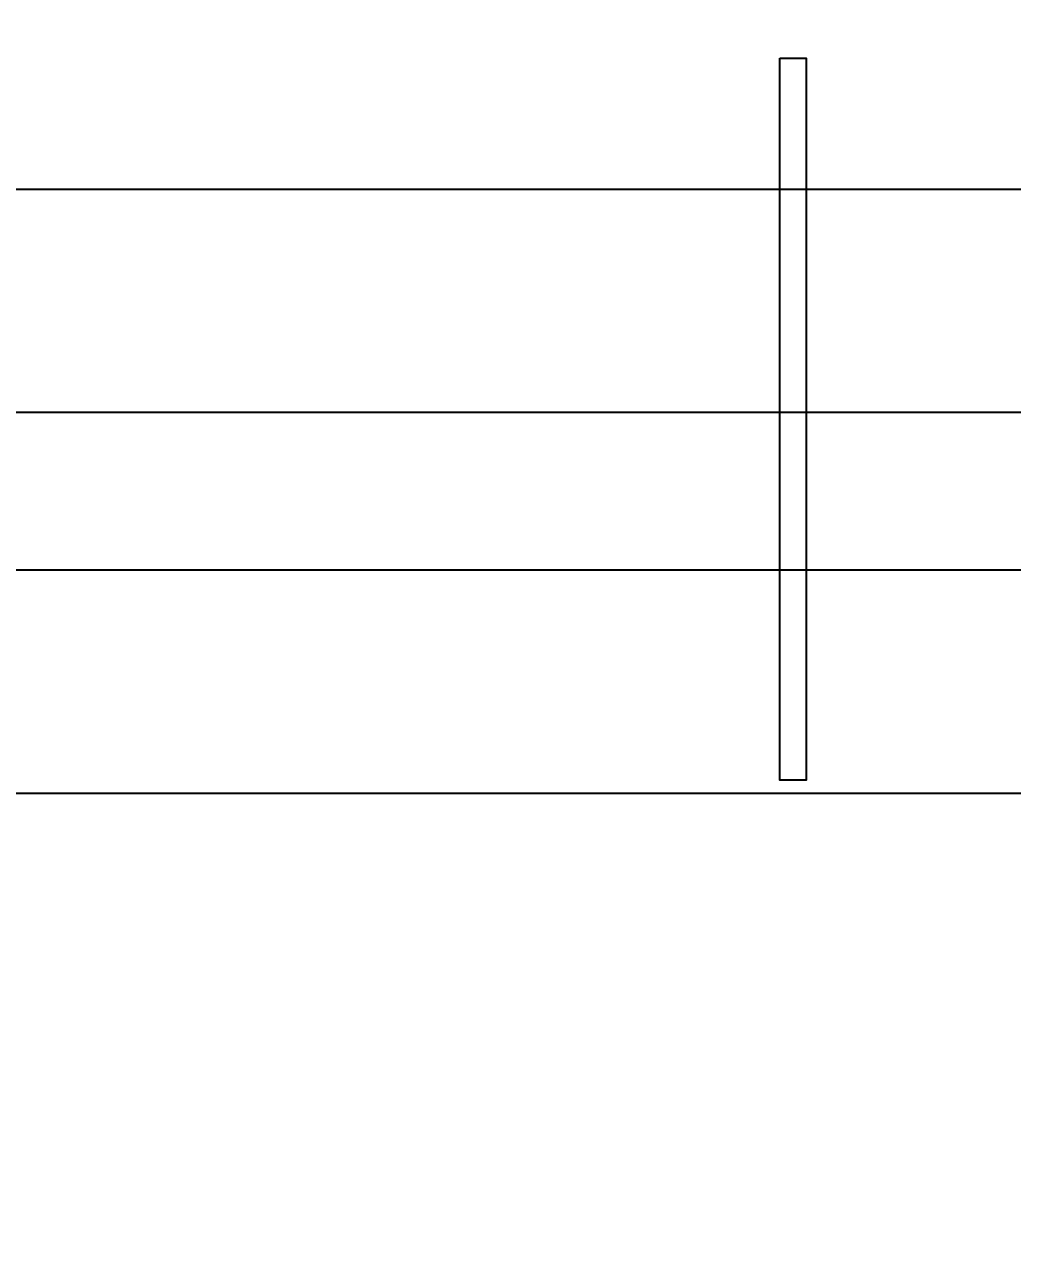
# Model space of a CAD drawing. Header units: inches. Extents: x 702888 to 852715, y 9845 to 271320.
# Drawn here: x 755088.6 to 755464.3, y 46393.8 to 46864.3 of the extents above; entities that cross this region are included whole.
import ezdxf

# ---------------------------------------------------------------- set-up
doc = ezdxf.new("R2010")
doc.units = ezdxf.units.IN
doc.header["$MEASUREMENT"] = 0
doc.header["$PDMODE"] = 34
doc.layers.get('0').update_dxf_attribs({"lineweight": 5})
doc.layers.get('Defpoints').update_dxf_attribs({"lineweight": 5})
doc.layers.add('AIR PIPE', color=120, linetype='Continuous', lineweight=5)
doc.layers.add('chain', color=2, linetype='Continuous', lineweight=5)
doc.layers.add('Conveyor_PF 1', color=30, linetype='Continuous')
doc.dimstyles.new('D1', dxfattribs={"dimscale": 66, "dimtxt": 2.5, "dimasz": 2.5, "dimexe": 1, "dimexo": 1, "dimgap": 1.25, "dimtad": 1, "dimdec": 0, "dimdsep": 46, "dimtxsty": 'Standard', "dimblk": 'OPEN30', "dimcen": 2.5, "dimclrd": 150, "dimclre": 150, "dimclrt": 140, "dimadec": 0, "dimazin": 0, "dimtfac": 1, "dimtdec": 0, "dimtmove": 0, "dimatfit": 3, "dimfxl": 1, "dimtfill": 1, "dimlwd": 13, "dimlwe": 13, "dimarcsym": 0})

# ---------------------------------------------------------------- blocks, each defined once
blk = doc.blocks.new('A$C67e8cd4e')
at = {"layer": 'Conveyor_PF 1'}
for p, q in [((6000, 229.86, 29355.5), (0, 229.86, 29355.5)), ((6000, 144.86, 29355.5), (0, 144.86, 29355.5)), ((0, 85), (6000, 85)), ((0, 0), (6000, 0))]:
    blk.add_line(p, q, dxfattribs=at)
blk.add_lwpolyline([(3000, 279.86), (3010, 279.86), (3010, 4.86), (3000, 4.86)], close=True, dxfattribs=at)
blk = doc.blocks.new('_Open30')
at = {"color": 0, "linetype": 'ByBlock', "lineweight": -2}
for p, q in [((-1, 0.2679), (0, 0)), ((0, 0), (-1, -0.2679)), ((0, 0), (-1, 0))]:
    blk.add_line(p, q, dxfattribs=at)
blk = doc.blocks.new('*D282')
at = {"layer": 'AIR PIPE', "color": 150, "lineweight": 13, "transparency": 16777216}
for p, q in [((755646.49, 46459.82), (755646.49, 47198.56)), ((755921.49, 46459.82), (755921.49, 47198.56)), ((755481.49, 47132.56), (754711.49, 47132.56)), ((755921.49, 47132.56), (755646.49, 47132.56)), ((756086.49, 47132.56), (756251.49, 47132.56))]:
    blk.add_line(p, q, dxfattribs=at)
at = {"layer": 'Defpoints', "color": 0, "transparency": 16777216}
for p in [(755646.49, 47132.56), (755646.49, 46393.82), (755921.49, 46393.82)]:
    blk.add_point(p, dxfattribs=at)
at = {"layer": 'AIR PIPE', "color": 150, "lineweight": 13, "transparency": 16777216, "xscale": 165, "yscale": 165, "zscale": 165}
blk.add_blockref('_Open30', (755646.49, 47132.56), dxfattribs=at)
at = {"layer": 'AIR PIPE', "color": 150, "lineweight": 13, "transparency": 16777216, "xscale": 165, "yscale": 165, "zscale": 165, "rotation": 180}
blk.add_blockref('_Open30', (755921.49, 47132.56), dxfattribs=at)
at = {"layer": 'AIR PIPE', "color": 140, "transparency": 16777216, "insert": (755013.99, 47297.56), "char_height": 165, "attachment_point": 5, "bg_fill": 3, "box_fill_scale": 1.25, "bg_fill_color": 256, "bg_fill_true_color": 13158600, "bg_fill_transparency": 0}
blk.add_mtext('275', dxfattribs=at)

msp = doc.modelspace()

# ---------------------------------------------------------------- block references
at = {"layer": 'chain', "color": 1}
msp.add_blockref('A$C67e8cd4e', (752375.838, 46571.717, 29355.497), dxfattribs=at)

# ---------------------------------------------------------------- next in the draw order: dimensions: what is measured, and where the dimension line sits
at = {"layer": 'AIR PIPE'}
dim = msp.add_linear_dim(base=(755646.489, 47132.556), p1=(755921.489, 46393.822), p2=(755646.489, 46393.822), dimstyle='D1', dxfattribs=at)
dim.commit()
dim.dimension.update_dxf_attribs({"geometry": '*D282', "text_midpoint": (755013.989, 47297.556)})

doc.saveas('drawing.dxf')
